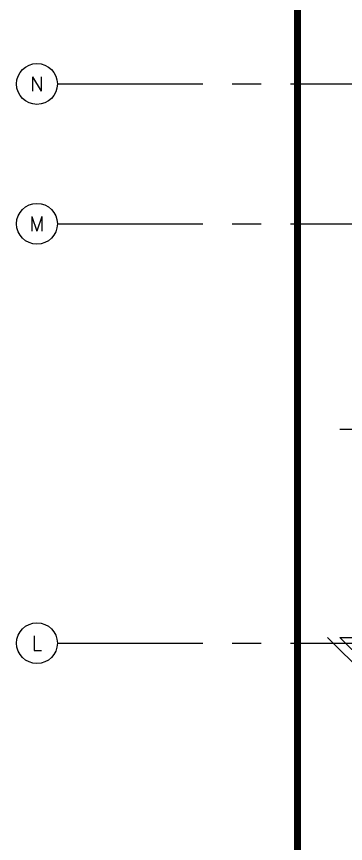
# Model space of a CAD drawing. Extents: x 417877.3 to 417955.8, y 43396.6 to 43486.9.
# Drawn here: x 417877.34 to 417882.99, y 43463.74 to 43477.94 of the extents above; entities that cross this region are included whole.
import ezdxf
from ezdxf.enums import TextEntityAlignment as Align

# ---------------------------------------------------------------- set-up
doc = ezdxf.new("R2010")
doc.units = 0
doc.header["$MEASUREMENT"] = 0
doc.linetypes.add('CENTER2', pattern=[1.125, 0.75, -0.125, 0.125, -0.125])
doc.linetypes.add('CENTERX2', pattern=[4, 2.5, -0.5, 0.5, -0.5])
for name, color, linetype in [('AX-CR', 7, 'CONTINUOUS'), ('AX-TXT', 2, 'CONTINUOUS'), ('AXES', 11, 'CENTERX2'), ('ELEV', 2, 'CONTINUOUS'), ('HAT', 11, 'CONTINUOUS'), ('WALL', 4, 'CONTINUOUS')]:
    doc.layers.add(name, color=color, linetype=linetype)
doc.styles.add('ROMANS', font='ROMANS.shx', dxfattribs={"width": 0.6})

# ---------------------------------------------------------------- blocks, each defined once
blk = doc.blocks.new('AXR')
at = {"layer": 'AX-CR'}
blk.add_circle((350, 0), 350, dxfattribs=at)
at = {"layer": 'AX-TXT', "style": 'ROMANS'}
blk.add_attdef('AX', text='', height=250, dxfattribs=at).set_placement((350, 0), align=Align.MIDDLE)

msp = doc.modelspace()

# ---------------------------------------------------------------- hatches: boundary and pattern name
at = {"layer": 'HAT'}
h = msp.add_hatch(dxfattribs=at)
h.set_pattern_fill('ANSI31', color=256, scale=300, style=0)
h.paths.add_polyline_path([(417882.897, 43464.474), (417883.097, 43464.474), (417883.097, 43464.674, 0.414214)])
h.paths.add_polyline_path([(417883.097, 43464.674), (417883.097, 43464.474), (417883.297, 43464.474, 0.414214)])
h.paths.add_polyline_path([(417883.297, 43464.474), (417883.097, 43464.474), (417883.097, 43464.274, 0.414214)])
h.paths.add_polyline_path([(417883.097, 43464.474), (417882.897, 43464.474, 0.414214), (417883.097, 43464.274)])

# ---------------------------------------------------------------- linework, layer by layer
at = {"layer": 'AXES'}
for p, q in [((417878.039, 43476.779), (417885.288, 43476.779)), ((417878.039, 43474.379), (417885.288, 43474.379)), ((417878.039, 43467.179), (417955.107, 43467.179))]:
    msp.add_line(p, q, dxfattribs=at)
at = {"layer": 'ELEV', "linetype": 'CENTER2', "const_width": 0.12}
msp.add_lwpolyline([(417882.164, 43409.819), (417882.164, 43479.779)], dxfattribs=at)
at = {"layer": 'WALL'}
for p, q in [((417882.888, 43470.854), (417884.013, 43470.854)), ((417884.013, 43465.942), (417882.676, 43467.279)), ((417884.013, 43466.154), (417882.888, 43467.279)), ((417882.888, 43467.279), (417883.238, 43467.279))]:
    msp.add_line(p, q, dxfattribs=at)

# ---------------------------------------------------------------- block references
at = {"layer": 'AXES', "xscale": 0.0009999871253967285, "yscale": 0.001000002026557922, "zscale": 0.001}
for p, values in [((417877.339, 43476.779), {'AX': 'N'}), ((417877.339, 43474.379), {'AX': 'M'}), ((417877.339, 43467.179), {'AX': 'L'})]:
    msp.add_blockref('AXR', p, dxfattribs=at).add_auto_attribs(values)

doc.saveas('drawing.dxf')
